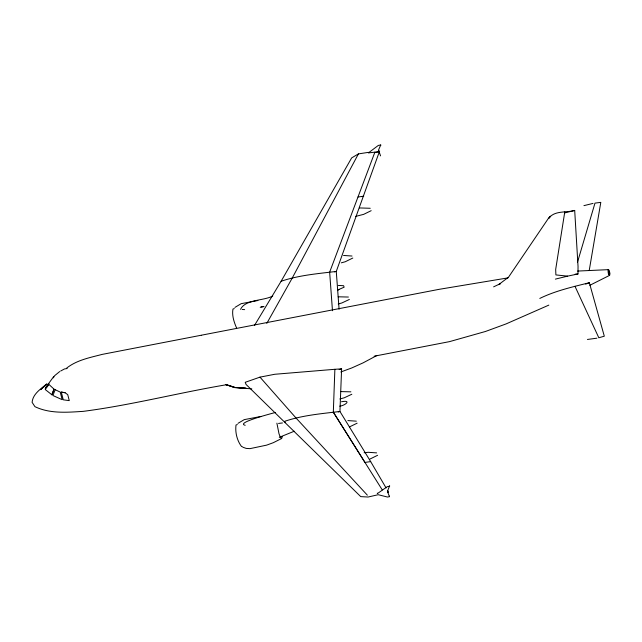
<?xml version="1.0" encoding="UTF-8"?>
<svg xmlns="http://www.w3.org/2000/svg" width="642" height="642" viewBox="0 0 642 642"><rect width="100%" height="100%" fill="white"/><g stroke="black" fill="none" stroke-linecap="round" stroke-linejoin="round"><path stroke-width="0.96" d="M387.808 492.398L387.784 491.868L387.768 492.302M370.675 461.606L364.945 462.417L333.318 412.172L334.875 369.294L341.608 368.861L339.939 411.466L370.675 461.606L386.091 487.944M564.775 211.892L555.683 269.423L555.884 274.912L567.584 276.148L577.993 273.957L578.041 266.446L574.694 210.424C566.332 212.911 554.712 210.239 548.902 218.152L550.483 216.218L548.252 218.593L508.504 277.208L498.633 284.647L500.616 283.539L493.618 286.846M589.212 270.563L600.8 202.374L594.982 203.113L577.431 262.418M282.263 436.737L281.637 438.518L273.291 442.699L266.631 445.139L250.003 448.638L246.167 448.397L242.804 447.185M380.738 145.461L380.722 144.964L378.315 145.429L368.364 152.924L378.892 151.681L376.068 152.427M379.647 150.95L336.272 271.438L339.088 309.219M51.882 394.79L54.016 389.132L48.961 384.462L45.221 389.501L51.882 394.79L54.016 389.132M374.904 152.138L329.651 272.144L332.468 310.736M380.722 144.964L378.483 150.172L378.868 151.616M389.646 485.713L387.423 491.419L389.485 496.651L387.463 497.036L378.226 494.709L368.083 497.028L360.732 496.619L246.071 384.454L245.22 382.303L259.978 377.135L274.8 374.27L334.875 369.294M608.6 269.64C607.998 276.927 611.914 275.932 608.6 269.64L577.607 271.068M368.468 152.347L358.405 153.903L292.303 277.922L266.791 323.391M254.441 325.518L281.116 281.252L351.664 157.892L358.405 153.903M53.35 377.833L54.674 375.65L59.706 371.549M53.631 376.645L45.189 388.266L48.993 383.715M240.549 309.364C245.22 299.212 264.119 300.938 272.77 295.946M40.647 389.694L46.898 383.683M41.337 389.052L46.176 384.47C40.374 389.132 32.822 394.204 32.1 402.325L34.925 406.651C49.843 413.873 67.201 412.381 83.267 411.353C131.57 405.094 178.861 392.719 226.867 384.662M234.94 307.406L241.191 303.666L257.883 300.52M237.981 423.351L244.233 419.635L260.925 416.465M66.599 368.155C76.791 360.066 89.856 357.626 102.126 354.408L201.082 335.268M539.794 298.434C555.378 290.802 572.568 286.91 589.34 282.721L604.307 336.191L598.817 337.764L574.975 286.284M60.677 371.02L64.465 368.949L67.145 368.524M376.838 355.524L363.059 362.882L351.8 367.938L340.79 371.983M609.723 275.29L589.821 285.305M352.803 258.044L345.236 261.759L341.295 262.835M370.049 459.006L377.592 455.298M371.188 210.68L363.645 214.364L355.66 216.386M349.561 426.874L357.129 423.182M548.822 305.119L506.081 323.913L485.448 331.481L449.512 341.632L374.117 356.222M349.352 299.453L341.825 302.984L338.254 303.947M351.832 394.244L344.305 397.775L339.843 398.979M279.27 437.33L294.253 431.231M585.697 284.109L589.34 282.721M583.931 205.641L593.007 203.418M337.403 290.015L339.185 289.462L337.451 289.959M281.116 281.252C298.899 275.225 317.742 273.685 336.272 271.438L334.618 271.919M338.286 411.955L339.939 411.466C321.409 413.721 302.567 415.262 284.783 421.28L285.313 422.629M339.128 369.591L341.608 368.861M275.137 412.477C277.914 412.003 234.354 422.677 245.196 425.293M339.754 406.161C345.155 405.608 352.073 399.701 341.488 401.748M361.96 196.693L363.717 196.187L357.995 196.998M337.612 290.015L344.12 287.199L343.622 285.706L338.31 285.449M574.694 210.424L564.799 212.895M555.378 279.118L567.584 276.148M596.891 338.19L587.438 339.457M260.227 307.293L264.006 306.523L261.166 306.876M389.662 486.211L387.254 486.676L377.408 493.594L377.279 493.176M201.363 335.212L439.104 289.333L508.007 277.882M278.548 423.431L282.456 422.958M338.182 296.797L348.397 297.045M340.661 391.588L350.877 391.837M359.36 207.936L370.233 208.273M364.15 452.754L368.187 452.297L376.637 452.883M575.144 274.182L577.993 273.957M251.808 388.875L235.349 387.567M245.846 388.225L234.402 387.567L225.663 384.526L234.771 387.351M242.186 309.468L244.642 309.629M343.534 255.46L352.009 256.03M347.86 420.582L356.334 421.168M235.694 387.431L246.271 388.258M61.271 392.101L65.091 392.727L67.739 394.661L69.264 400.624L63.245 399.805L61.295 392.093L65.091 392.727M234.274 308.577L232.974 309.035C231.778 315.487 234.065 322.18 236.617 328.062M237.315 424.547L236.015 424.98C235.036 432.299 237.042 440.621 241.528 446.503L242.283 446.663M225.823 384.518L234.394 387.262M281.637 438.518L280.442 437.427L279.005 433.791L276.887 423.142M367.344 495.159L295.97 417.95L259.978 377.135M333.318 412.172L382.247 489.894M387.583 490.496L388.579 492.197M379.205 152.002L380.562 155.894M378.868 151.151L378.892 151.681M389.477 496.154L389.485 496.651M609.467 274.407C607.83 277.456 607.436 262.385 609.467 274.407M55.172 389.694L52.909 395.52L62.162 399.661L60.244 392.101L55.172 389.694"/></g></svg>
